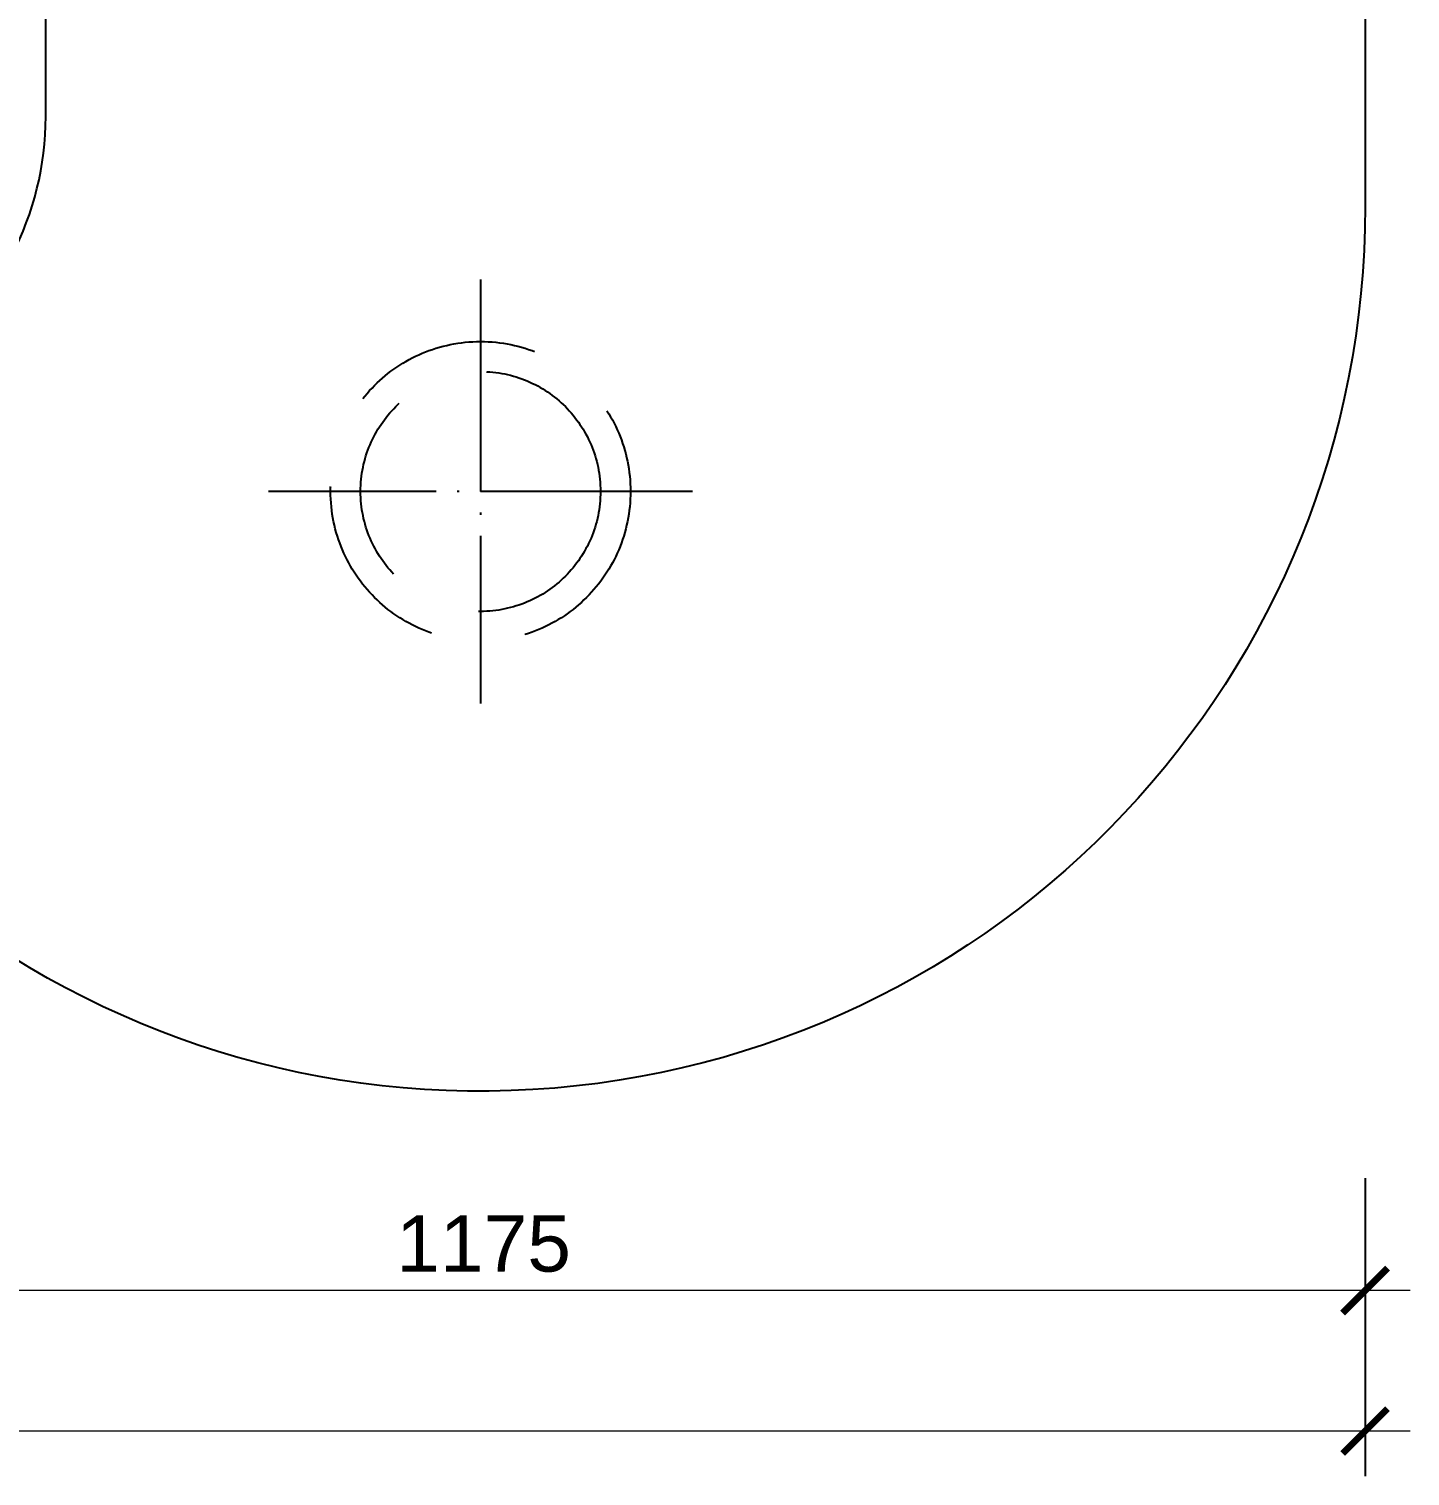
# Model space of a CAD drawing. Header units: millimetres. Extents: x 92928 to 223128, y -11456 to 21098.
# Drawn here: x 220417 to 221338, y 967 to 1932 of the extents above; entities that cross this region are included whole.
import ezdxf

# ---------------------------------------------------------------- set-up
doc = ezdxf.new("R2010")
doc.units = ezdxf.units.MM
for name, pattern in [('DASHED', [19.05, 12.7, -6.35]), ('DOTE', [61.468, 50.8, -5.08, 0.508, -5.08]), ('HIDDEN2', [0.1875, 0.125, -0.0625])]:
    doc.linetypes.add(name, pattern=pattern)
doc.layers.get('Defpoints').update_dxf_attribs({"color": 250})
doc.layers.add('_ACM-A-ANNO-DIMS', color=2, linetype='Continuous', lineweight=13)
doc.layers.add('_ACM-A-ANNO-DIMS @ 15', color=2, linetype='Continuous', lineweight=13)
doc.layers.add('I-PL-IDS-MILL', color=40, linetype='Continuous')
doc.layers.add('I-PL-LIGHT', color=1, linetype='HIDDEN2')
doc.styles.add('Arial', font='ARIALUNI.ttf')
doc.dimstyles.new('Aec-Arch-M-注释性', dxfattribs={"dimscale": 2, "dimtxt": 2.5, "dimasz": 2, "dimexe": 2, "dimexo": 2, "dimgap": 0.8, "dimtad": 1, "dimdec": 0, "dimrnd": 5, "dimzin": 3, "dimdsep": 46, "dimtxsty": 'Arial', "dimblk": 'WALL TYPE$0$_ArchTick', "dimcen": 2.5, "dimdle": 2, "dimclrd": 256, "dimclrt": 256, "dimazin": 2, "dimtfac": 0.75, "dimtdec": 0, "dimtix": 1, "dimtmove": 2, "dimatfit": 2, "dimfxl": 5, "dimfxlon": 1, "dimtolj": 1, "dimtzin": 0, "dimlwd": -1, "dimarcsym": 0})

# ---------------------------------------------------------------- blocks, each defined once
blk = doc.blocks.new('海龙_1212224832')
at = {"layer": 'I-PL-LIGHT', "linetype": 'DOTE', "ltscale": 2.783885}
for p, q in [((0, 0), (0, -282.84)), ((141.42, -141.42), (-141.42, -141.42))]:
    blk.add_line(p, q, dxfattribs=at)
at = {"layer": 'I-PL-LIGHT', "linetype": 'DASHED', "ltscale": 10}
for radius in [100, 80]:
    blk.add_circle((0, -141.42), radius, dxfattribs=at)
blk = doc.blocks.new('WALL TYPE$0$_ArchTick')
at = {"color": 0, "linetype": 'ByBlock', "const_width": 0.15}
blk.add_lwpolyline([(-0.5, -0.5), (0.5, 0.5)], dxfattribs=at)
blk = doc.blocks.new('*D587')
at = {"layer": '_ACM-A-ANNO-DIMS', "color": 0, "lineweight": -2, "transparency": 16777216}
for p, q in [((220132.22, 1165.36), (220132.22, 1060.36)), ((221308.09, 1165.36), (221308.09, 1060.36))]:
    blk.add_line(p, q, dxfattribs=at)
at = {"layer": '_ACM-A-ANNO-DIMS', "transparency": 16777216}
blk.add_line((221338.09, 1090.36), (220102.22, 1090.36), dxfattribs=at)
at = {"layer": 'Defpoints', "color": 0, "transparency": 16777216}
for p in [(220132.22, 1743.69), (221308.09, 1743.69), (220132.22, 1090.36)]:
    blk.add_point(p, dxfattribs=at)
at = {"layer": '_ACM-A-ANNO-DIMS', "transparency": 16777216, "xscale": 30, "yscale": 30, "zscale": 30, "rotation": 180}
blk.add_blockref('WALL TYPE$0$_ArchTick', (220132.22, 1090.36), dxfattribs=at)
at = {"layer": '_ACM-A-ANNO-DIMS', "transparency": 16777216, "xscale": 30, "yscale": 30, "zscale": 30}
blk.add_blockref('WALL TYPE$0$_ArchTick', (221308.09, 1090.36), dxfattribs=at)
at = {"layer": '_ACM-A-ANNO-DIMS', "transparency": 16777216, "insert": (220720.15, 1121.52), "char_height": 37.5, "attachment_point": 5, "style": 'Arial'}
blk.add_mtext('\\A1;1175', dxfattribs=at)
blk = doc.blocks.new('*D588')
at = {"layer": '_ACM-A-ANNO-DIMS', "color": 0, "lineweight": -2, "transparency": 16777216}
for p, q in [((212668.09, 1071.66), (212668.09, 966.66)), ((221308.09, 1071.66), (221308.09, 966.66))]:
    blk.add_line(p, q, dxfattribs=at)
at = {"layer": '_ACM-A-ANNO-DIMS', "transparency": 16777216}
blk.add_line((221338.09, 996.66), (212638.09, 996.66), dxfattribs=at)
at = {"layer": 'Defpoints', "color": 0, "transparency": 16777216}
for p in [(221308.09, 1743.69), (212668.09, 1713.42), (212668.09, 996.66)]:
    blk.add_point(p, dxfattribs=at)
at = {"layer": '_ACM-A-ANNO-DIMS', "transparency": 16777216, "xscale": 30, "yscale": 30, "zscale": 30, "rotation": 180}
blk.add_blockref('WALL TYPE$0$_ArchTick', (212668.09, 996.66), dxfattribs=at)
at = {"layer": '_ACM-A-ANNO-DIMS', "transparency": 16777216, "xscale": 30, "yscale": 30, "zscale": 30}
blk.add_blockref('WALL TYPE$0$_ArchTick', (221308.09, 996.66), dxfattribs=at)
at = {"layer": '_ACM-A-ANNO-DIMS', "transparency": 16777216, "insert": (216988.09, 1027.82), "char_height": 37.5, "attachment_point": 5, "style": 'Arial'}
blk.add_mtext('\\A1;8640', dxfattribs=at)

msp = doc.modelspace()

# ---------------------------------------------------------------- linework, layer by layer
at = {"layer": 'I-PL-IDS-MILL'}
for points in [[(221108.09, 3323.42, -0.414214), (221308.09, 3123.42), (221308.09, 1813.42, -0.942452), (220132.22, 1743.69)], [(220158.78, 1685.82, 0.5221), (220428.09, 1873.42), (220428.09, 2623.42, 0.414214), (219928.09, 3123.42), (214048.09, 3123.42, 0.414214), (213548.09, 2623.42), (213548.09, 1873.42, 0.5221), (213817.4, 1685.82, 0.5221)]]:
    msp.add_lwpolyline(points, format="xyb", dxfattribs=at)

# ---------------------------------------------------------------- block references
at = {"layer": 'I-PL-LIGHT'}
msp.add_blockref('海龙_1212224832', (220718.09, 1764.84), dxfattribs=at)

# ---------------------------------------------------------------- dimensions: what is measured, and where the dimension line sits
at = {"layer": '_ACM-A-ANNO-DIMS @ 15'}
for base, p2, picture, middle in [((212668.09, 996.66), (212668.09, 1713.42), '*D588', (216988.09, 1027.82)), ((220132.22, 1090.36), (220132.22, 1743.69), '*D587', (220720.15, 1121.52))]:
    dim = msp.add_linear_dim(base=base, p1=(221308.09, 1743.69), p2=p2, dimstyle='Aec-Arch-M-注释性', override={"dimscale": 15, "dimzin": 8, "dimtix": 1, "dimtofl": 1, "dimtmove": 2, "dimatfit": 2}, dxfattribs=at)
    dim.commit()
    dim.dimension.update_dxf_attribs({"geometry": picture, "text_midpoint": middle})

doc.saveas('drawing.dxf')
